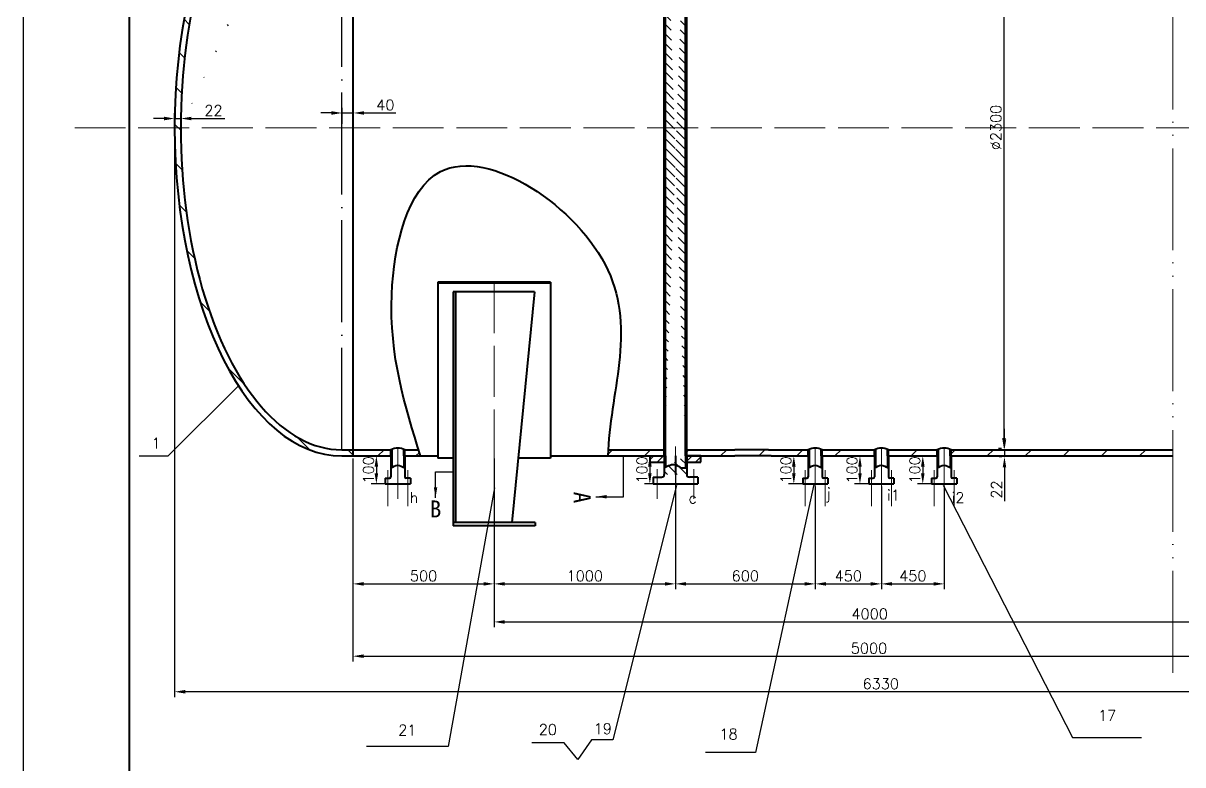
# Model space of a CAD drawing. Header units: millimetres. Extents: x 0 to 841, y 0 to 594.
# Drawn here: x 0 to 273.4, y 244.3 to 419.1 of the extents above; entities that cross this region are included whole.
import ezdxf

# ---------------------------------------------------------------- set-up
doc = ezdxf.new("R2010")
doc.units = ezdxf.units.MM
for name, pattern in [('ACAD_ISO02W100', [15, 12, -3]), ('ACAD_ISO04W100', [30, 24, -3, 0, -3]), ('ACAD_ISO05W100', [33, 24, -3, 0, -3, 0, -3])]:
    doc.linetypes.add(name, pattern=pattern)
for name, color, linetype, lineweight in [('daduanxian', 3, 'ACAD_ISO05W100', 20), ('hanfeng', 4, 'ACAD_ISO04W100', 25), ('图层1', 20, 'ACAD_ISO02W100', 20), ('图层2', 160, 'Continuous', 40)]:
    doc.layers.add(name, color=color, linetype=linetype, lineweight=lineweight)
doc.styles.get("Standard").update_dxf_attribs({"font": 'txt', "bigfont": 'gbcbig.shx'})
doc.dimstyles.new('ISO-25', dxfattribs={"dimtxt": 2.5, "dimasz": 2.5, "dimexe": 1.25, "dimexo": 0.625, "dimtad": 1, "dimtxsty": 'Standard', "dimcen": 2.5, "dimadec": 0, "dimazin": 0, "dimtfac": 1, "dimtmove": 0, "dimatfit": 3, "dimfxl": 0, "dimarcsym": 0})

# ---------------------------------------------------------------- blocks, each defined once
blk = doc.blocks.new('*D3')
at = {"color": 0, "lineweight": -2}
for p, q in [((77.75, 316.5), (77.75, 285.7)), ((111.05, 316.5), (111.05, 285.7)), ((80.25, 286.95), (108.55, 286.95))]:
    blk.add_line(p, q, dxfattribs=at)
at = {"color": 0}
for points in [[(80.25, 287.37), (80.25, 286.54), (77.75, 286.95)], [(108.55, 287.37), (108.55, 286.54), (111.05, 286.95)]]:
    blk.add_solid(points, dxfattribs=at)
at = {"layer": 'Defpoints', "color": 0}
for p in [(77.75, 317.12), (111.05, 317.12), (111.05, 286.95)]:
    blk.add_point(p, dxfattribs=at)
at = {"color": 0, "insert": (94.4, 288.83), "char_height": 2.5, "attachment_point": 5}
blk.add_mtext('500', dxfattribs=at)
blk = doc.blocks.new('*D4')
at = {"color": 0, "lineweight": -2}
for p, q in [((111.05, 315.97), (111.05, 285.7)), ((153.81, 316.5), (153.81, 285.7)), ((113.55, 286.95), (151.31, 286.95))]:
    blk.add_line(p, q, dxfattribs=at)
at = {"color": 0}
for points in [[(113.55, 287.37), (113.55, 286.54), (111.05, 286.95)], [(151.31, 287.37), (151.31, 286.54), (153.81, 286.95)]]:
    blk.add_solid(points, dxfattribs=at)
at = {"layer": 'Defpoints', "color": 0}
for p in [(111.05, 316.59), (153.81, 317.12), (153.81, 286.95)]:
    blk.add_point(p, dxfattribs=at)
at = {"color": 0, "insert": (132.43, 288.83), "char_height": 2.5, "attachment_point": 5}
blk.add_mtext('1000', dxfattribs=at)
blk = doc.blocks.new('*D5')
at = {"color": 0, "lineweight": -2}
for p, q in [((153.81, 315.87), (153.81, 285.7)), ((186.78, 309.9), (186.78, 285.7)), ((156.31, 286.95), (184.28, 286.95))]:
    blk.add_line(p, q, dxfattribs=at)
at = {"color": 0}
for points in [[(156.31, 287.37), (156.31, 286.54), (153.81, 286.95)], [(184.28, 287.37), (184.28, 286.54), (186.78, 286.95)]]:
    blk.add_solid(points, dxfattribs=at)
at = {"layer": 'Defpoints', "color": 0}
for p in [(153.81, 316.5), (186.78, 310.52), (186.78, 286.95)]:
    blk.add_point(p, dxfattribs=at)
at = {"color": 0, "insert": (170.29, 288.83), "char_height": 2.5, "attachment_point": 5}
blk.add_mtext('600', dxfattribs=at)
blk = doc.blocks.new('*D6')
at = {"color": 0, "lineweight": -2}
for p, q in [((186.78, 309.9), (186.78, 285.7)), ((202.37, 309.9), (202.37, 285.7)), ((189.28, 286.95), (199.87, 286.95))]:
    blk.add_line(p, q, dxfattribs=at)
at = {"color": 0}
for points in [[(189.28, 287.37), (189.28, 286.54), (186.78, 286.95)], [(199.87, 287.37), (199.87, 286.54), (202.37, 286.95)]]:
    blk.add_solid(points, dxfattribs=at)
at = {"layer": 'Defpoints', "color": 0}
for p in [(186.78, 310.52), (202.37, 310.52), (202.37, 286.95)]:
    blk.add_point(p, dxfattribs=at)
at = {"color": 0, "insert": (194.57, 288.83), "char_height": 2.5, "attachment_point": 5}
blk.add_mtext('450', dxfattribs=at)
blk = doc.blocks.new('*D7')
at = {"color": 0, "lineweight": -2}
for p, q in [((202.37, 309.9), (202.37, 285.7)), ((217.18, 309.9), (217.18, 285.7)), ((204.87, 286.95), (214.68, 286.95))]:
    blk.add_line(p, q, dxfattribs=at)
at = {"color": 0}
for points in [[(204.87, 287.37), (204.87, 286.54), (202.37, 286.95)], [(214.68, 287.37), (214.68, 286.54), (217.18, 286.95)]]:
    blk.add_solid(points, dxfattribs=at)
at = {"layer": 'Defpoints', "color": 0}
for p in [(202.37, 310.52), (217.18, 310.52), (217.18, 286.95)]:
    blk.add_point(p, dxfattribs=at)
at = {"color": 0, "insert": (209.78, 288.83), "char_height": 2.5, "attachment_point": 5}
blk.add_mtext('450', dxfattribs=at)
blk = doc.blocks.new('*D8')
at = {"color": 0, "lineweight": -2}
for p, q in [((111.05, 315.87), (111.05, 276.73)), ((288.16, 315.87), (288.16, 276.73)), ((113.55, 277.98), (285.66, 277.98))]:
    blk.add_line(p, q, dxfattribs=at)
at = {"color": 0}
for points in [[(113.55, 278.4), (113.55, 277.56), (111.05, 277.98)], [(285.66, 278.4), (285.66, 277.56), (288.16, 277.98)]]:
    blk.add_solid(points, dxfattribs=at)
at = {"layer": 'Defpoints', "color": 0}
for p in [(111.05, 316.5), (288.16, 316.5), (288.16, 277.98)]:
    blk.add_point(p, dxfattribs=at)
at = {"color": 0, "insert": (199.6, 279.86), "char_height": 2.5, "attachment_point": 5}
blk.add_mtext('4000', dxfattribs=at)
blk = doc.blocks.new('*D9')
at = {"color": 0, "lineweight": -2}
for p, q in [((35.71, 393.85), (35.71, 260.27)), ((368.76, 309.4), (368.76, 260.27)), ((366.26, 261.52), (38.21, 261.52))]:
    blk.add_line(p, q, dxfattribs=at)
at = {"color": 0}
for points in [[(38.21, 261.94), (38.21, 261.1), (35.71, 261.52)], [(366.26, 261.94), (366.26, 261.1), (368.76, 261.52)]]:
    blk.add_solid(points, dxfattribs=at)
at = {"layer": 'Defpoints', "color": 0}
for p in [(35.71, 394.47), (368.76, 310.02), (35.71, 261.52)]:
    blk.add_point(p, dxfattribs=at)
at = {"color": 0, "insert": (202.23, 263.39), "char_height": 2.5, "attachment_point": 5}
blk.add_mtext('6330', dxfattribs=at)
blk = doc.blocks.new('*D10')
at = {"color": 0, "lineweight": -2}
for p, q in [((77.75, 315.87), (77.75, 268.65)), ((321.16, 316.5), (321.16, 268.65)), ((80.25, 269.9), (318.66, 269.9))]:
    blk.add_line(p, q, dxfattribs=at)
at = {"color": 0}
for points in [[(80.25, 270.32), (80.25, 269.49), (77.75, 269.9)], [(318.66, 270.32), (318.66, 269.49), (321.16, 269.9)]]:
    blk.add_solid(points, dxfattribs=at)
at = {"layer": 'Defpoints', "color": 0}
for p in [(77.75, 316.5), (321.16, 317.12), (321.16, 269.9)]:
    blk.add_point(p, dxfattribs=at)
at = {"color": 0, "insert": (199.45, 271.78), "char_height": 2.5, "attachment_point": 5}
blk.add_mtext('5000', dxfattribs=at)
blk = doc.blocks.new('*D14')
at = {"color": 0, "lineweight": -2}
for p, q in [((230.71, 470.25), (230.01, 470.25)), ((231.26, 467.75), (231.26, 321.36)), ((230.71, 318.86), (230.01, 318.86))]:
    blk.add_line(p, q, dxfattribs=at)
at = {"color": 0}
for points in [[(230.84, 467.75), (231.68, 467.75), (231.26, 470.25)], [(230.84, 321.36), (231.68, 321.36), (231.26, 318.86)]]:
    blk.add_solid(points, dxfattribs=at)
at = {"layer": 'Defpoints', "color": 0}
for p in [(231.34, 470.25), (231.26, 318.86), (231.34, 318.86)]:
    blk.add_point(p, dxfattribs=at)
at = {"color": 0, "insert": (229.38, 394.56), "char_height": 2.5, "attachment_point": 5, "rotation": 90}
blk.add_mtext('%%C2300', dxfattribs=at)
blk = doc.blocks.new('*D15')
at = {"color": 0, "lineweight": -2}
for p, q in [((231.39, 321.03), (231.39, 323.53)), ((230.77, 318.53), (230.14, 318.53)), ((231.39, 318.53), (231.39, 316.9)), ((230.77, 316.9), (230.14, 316.9)), ((231.39, 314.4), (231.39, 306.49))]:
    blk.add_line(p, q, dxfattribs=at)
at = {"color": 0}
for points in [[(230.98, 321.03), (231.81, 321.03), (231.39, 318.53)], [(230.98, 314.4), (231.81, 314.4), (231.39, 316.9)]]:
    blk.add_solid(points, dxfattribs=at)
at = {"layer": 'Defpoints', "color": 0}
for p in [(231.39, 318.53), (231.39, 316.9), (231.39, 316.9)]:
    blk.add_point(p, dxfattribs=at)
at = {"color": 0, "insert": (229.52, 309.19), "char_height": 2.5, "attachment_point": 5, "rotation": 90}
blk.add_mtext('22', dxfattribs=at)
blk = doc.blocks.new('*D16')
at = {"color": 0, "lineweight": -2}
for p, q in [((75.18, 395.39), (75.18, 399.23)), ((77.9, 395.39), (77.9, 399.23)), ((72.68, 397.98), (70.18, 397.98)), ((75.18, 397.98), (77.9, 397.98)), ((80.4, 397.98), (87.9, 397.98))]:
    blk.add_line(p, q, dxfattribs=at)
at = {"color": 0}
for points in [[(72.68, 398.4), (72.68, 397.56), (75.18, 397.98)], [(80.4, 398.4), (80.4, 397.56), (77.9, 397.98)]]:
    blk.add_solid(points, dxfattribs=at)
at = {"layer": 'Defpoints', "color": 0}
for p in [(77.9, 397.98), (75.18, 394.77), (77.9, 394.77)]:
    blk.add_point(p, dxfattribs=at)
at = {"color": 0, "insert": (85.4, 399.86), "char_height": 2.5, "attachment_point": 5}
blk.add_mtext('40', dxfattribs=at)
blk = doc.blocks.new('*D17')
at = {"color": 0, "lineweight": -2}
for p, q in [((33.21, 396.67), (30.71, 396.67)), ((35.71, 395.1), (35.71, 397.92)), ((35.71, 396.67), (37.16, 396.67)), ((37.16, 395.1), (37.16, 397.92)), ((39.66, 396.67), (47.57, 396.67))]:
    blk.add_line(p, q, dxfattribs=at)
at = {"color": 0}
for points in [[(33.21, 397.09), (33.21, 396.25), (35.71, 396.67)], [(39.66, 397.09), (39.66, 396.25), (37.16, 396.67)]]:
    blk.add_solid(points, dxfattribs=at)
at = {"layer": 'Defpoints', "color": 0}
for p in [(37.16, 396.67), (35.71, 394.47), (37.16, 394.47)]:
    blk.add_point(p, dxfattribs=at)
at = {"color": 0, "insert": (44.87, 398.55), "char_height": 2.5, "attachment_point": 5}
blk.add_mtext('22', dxfattribs=at)
blk = doc.blocks.new('*D20')
at = {"color": 0, "lineweight": -2}
for p, q in [((86.06, 317.12), (82.03, 317.12)), ((83.28, 314.62), (83.28, 313.02)), ((86.06, 310.52), (82.03, 310.52))]:
    blk.add_line(p, q, dxfattribs=at)
at = {"color": 0}
for points in [[(82.87, 314.62), (83.7, 314.62), (83.28, 317.12)], [(82.87, 313.02), (83.7, 313.02), (83.28, 310.52)]]:
    blk.add_solid(points, dxfattribs=at)
at = {"layer": 'Defpoints', "color": 0}
for p in [(86.69, 317.12), (83.28, 310.52), (86.69, 310.52)]:
    blk.add_point(p, dxfattribs=at)
at = {"color": 0, "insert": (81.41, 313.82), "char_height": 2.5, "attachment_point": 5, "rotation": 90}
blk.add_mtext('100', dxfattribs=at)
blk = doc.blocks.new('*D21')
at = {"color": 0, "lineweight": -2}
for p, q in [((150.55, 317.12), (146.52, 317.12)), ((147.77, 314.62), (147.77, 313.02)), ((150.55, 310.52), (146.52, 310.52))]:
    blk.add_line(p, q, dxfattribs=at)
at = {"color": 0}
for points in [[(147.35, 314.62), (148.19, 314.62), (147.77, 317.12)], [(147.35, 313.02), (148.19, 313.02), (147.77, 310.52)]]:
    blk.add_solid(points, dxfattribs=at)
at = {"layer": 'Defpoints', "color": 0}
for p in [(151.17, 317.12), (147.77, 310.52), (151.17, 310.52)]:
    blk.add_point(p, dxfattribs=at)
at = {"color": 0, "insert": (145.89, 313.82), "char_height": 2.5, "attachment_point": 5, "rotation": 90}
blk.add_mtext('100', dxfattribs=at)
blk = doc.blocks.new('*D22')
at = {"color": 0, "lineweight": -2}
for p, q in [((184.5, 317.12), (180.47, 317.12)), ((181.72, 314.62), (181.72, 313.02)), ((184.5, 310.52), (180.47, 310.52))]:
    blk.add_line(p, q, dxfattribs=at)
at = {"color": 0}
for points in [[(181.3, 314.62), (182.14, 314.62), (181.72, 317.12)], [(181.3, 313.02), (182.14, 313.02), (181.72, 310.52)]]:
    blk.add_solid(points, dxfattribs=at)
at = {"layer": 'Defpoints', "color": 0}
for p in [(185.13, 317.12), (181.72, 310.52), (185.13, 310.52)]:
    blk.add_point(p, dxfattribs=at)
at = {"color": 0, "insert": (179.85, 313.82), "char_height": 2.5, "attachment_point": 5, "rotation": 90}
blk.add_mtext('100', dxfattribs=at)
blk = doc.blocks.new('*D23')
at = {"color": 0, "lineweight": -2}
for p, q in [((200.09, 317.12), (196.06, 317.12)), ((197.31, 314.62), (197.31, 313.02)), ((200.09, 310.52), (196.06, 310.52))]:
    blk.add_line(p, q, dxfattribs=at)
at = {"color": 0}
for points in [[(196.9, 314.62), (197.73, 314.62), (197.31, 317.12)], [(196.9, 313.02), (197.73, 313.02), (197.31, 310.52)]]:
    blk.add_solid(points, dxfattribs=at)
at = {"layer": 'Defpoints', "color": 0}
for p in [(200.72, 317.12), (197.31, 310.52), (200.72, 310.52)]:
    blk.add_point(p, dxfattribs=at)
at = {"color": 0, "insert": (195.44, 313.82), "char_height": 2.5, "attachment_point": 5, "rotation": 90}
blk.add_mtext('100', dxfattribs=at)
blk = doc.blocks.new('*D24')
at = {"color": 0, "lineweight": -2}
for p, q in [((214.91, 317.12), (210.88, 317.12)), ((212.13, 314.62), (212.13, 313.02)), ((214.91, 310.52), (210.88, 310.52))]:
    blk.add_line(p, q, dxfattribs=at)
at = {"color": 0}
for points in [[(211.71, 314.62), (212.55, 314.62), (212.13, 317.12)], [(211.71, 313.02), (212.55, 313.02), (212.13, 310.52)]]:
    blk.add_solid(points, dxfattribs=at)
at = {"layer": 'Defpoints', "color": 0}
for p in [(215.53, 317.12), (212.13, 310.52), (215.53, 310.52)]:
    blk.add_point(p, dxfattribs=at)
at = {"color": 0, "insert": (210.25, 313.82), "char_height": 2.5, "attachment_point": 5, "rotation": 90}
blk.add_mtext('100', dxfattribs=at)

msp = doc.modelspace()

# ---------------------------------------------------------------- hatches: boundary and pattern name
h = msp.add_hatch()
h.set_pattern_fill('ANSI31', color=256, scale=0.5, style=0)
h.paths.add_polyline_path([(170.467, 473.277), (167.167, 473.277), (167.167, 471.825), (170.467, 471.825)])
h.paths.add_polyline_path([(177.621, 473.277), (175.747, 473.277), (175.747, 471.825), (178.257, 471.825, 0.1612819)])
h.paths.add_polyline_path([(179.047, 473.277), (177.621, 473.277, -0.1612819), (178.257, 471.825), (179.047, 471.825)])
h.paths.add_polyline_path([(189.417, 473.277), (186.117, 473.277), (186.117, 471.825), (189.417, 471.825)])
h.paths.add_polyline_path([(197.997, 473.277), (194.697, 473.277), (194.697, 471.825), (197.997, 471.825)])
h.paths.add_polyline_path([(151.174, 317.121), (147.874, 317.121), (147.874, 315.669), (151.174, 315.669)])
h.paths.add_polyline_path([(159.754, 317.121), (156.454, 317.121), (156.454, 315.669), (159.754, 315.669)])
h = msp.add_hatch()
h.set_pattern_fill('ANSI31', color=256, scale=2, angle=90, style=0)
edge = h.paths.add_edge_path()
edge.add_ellipse((75.108, 394.473), major_axis=(0, 75.9), ratio=0.5, start_angle=2.9622, end_angle=90, ccw=False)
edge.add_arc((77.748, 470.373), 4.602, 162.60994, 181.26266, ccw=False)
edge.add_ellipse((75.108, 394.473), major_axis=(0, -77.352), ratio=0.5093857, start_angle=182.54835, end_angle=270)
edge.add_line((35.706, 394.473), (37.158, 394.473))
edge = h.paths.add_edge_path()
edge.add_ellipse((75.108, 394.473), major_axis=(0, 75.9), ratio=0.5, start_angle=90, end_angle=180, ccw=False)
edge.add_line((37.158, 394.473), (35.706, 394.473))
edge.add_ellipse((75.108, 394.473), major_axis=(0, -77.352), ratio=0.5093857, start_angle=270, end_angle=360)
edge.add_line((75.108, 317.121), (77.748, 317.121))
edge.add_line((77.748, 317.121), (77.748, 318.573))
edge.add_line((77.748, 318.573), (75.108, 318.573))
edge = h.paths.add_edge_path()
edge.add_line((77.748, 471.825), (75.108, 471.825))
edge.add_ellipse((75.108, 394.473), major_axis=(0, -77.352), ratio=0.5093857, start_angle=180, end_angle=182.54835)
edge.add_arc((77.748, 470.373), 4.602, 162.60994, 180)
edge.add_arc((77.748, 470.373), 4.602, 180, 181.26266)
edge.add_ellipse((75.108, 394.473), major_axis=(0, 75.9), ratio=0.5, start_angle=0, end_angle=2.9622, ccw=False)
edge.add_line((75.108, 470.373), (77.748, 470.373))
edge.add_line((77.748, 470.373), (77.748, 471.825))
edge = h.paths.add_edge_path()
edge.add_ellipse((323.796, 394.473), major_axis=(0, -77.352), ratio=0.5093857, start_angle=90, end_angle=144.63457)
edge.add_ellipse((323.796, 394.473), major_axis=(0, -77.352), ratio=0.5093857, start_angle=144.63457, end_angle=180)
edge.add_line((323.796, 471.825), (321.156, 471.825))
edge.add_line((321.156, 471.825), (321.156, 470.373))
edge.add_line((321.156, 470.373), (323.796, 470.373))
edge.add_ellipse((323.796, 394.473), major_axis=(0, 75.9), ratio=0.5, start_angle=270, end_angle=360, ccw=False)
edge.add_line((361.746, 394.473), (363.198, 394.473))
edge = h.paths.add_edge_path()
edge.add_ellipse((323.796, 394.473), major_axis=(0, -77.352), ratio=0.5093857, start_angle=35.36543, end_angle=90)
edge.add_line((363.198, 394.473), (361.746, 394.473))
edge.add_ellipse((323.796, 394.473), major_axis=(0, 75.9), ratio=0.5, start_angle=180, end_angle=270, ccw=False)
edge.add_line((323.796, 318.573), (321.156, 318.573))
edge.add_line((321.156, 318.573), (321.156, 317.121))
edge.add_line((321.156, 317.121), (323.796, 317.121))
edge.add_ellipse((323.796, 394.473), major_axis=(0, -77.352), ratio=0.5093857, start_angle=0, end_angle=35.36543)
h = msp.add_hatch()
h.set_pattern_fill('ANSI31', color=256, scale=0.5, angle=90, style=0)
edge = h.paths.add_edge_path()
edge.add_line((151.438, 318.723), (151.438, 463.509))
edge.add_line((151.174, 318.573), (151.174, 463.773))
edge.add_line((156.19, 318.723), (156.19, 458.757))
edge.add_line((156.454, 318.573), (156.454, 458.493))
edge.add_line((151.438, 317.121), (151.438, 318.723))
edge.add_line((151.174, 317.121), (151.174, 318.573))
edge.add_line((151.174, 317.121), (151.174, 312.765))
edge.add_line((151.438, 317.121), (151.438, 314.484))
edge.add_line((156.19, 317.121), (156.19, 314.31))
edge.add_line((156.19, 317.121), (156.19, 318.723))
edge.add_line((156.454, 317.121), (156.454, 318.573))
edge.add_line((156.454, 317.121), (156.454, 312.765))
h = msp.add_hatch()
h.set_pattern_fill('ANSI31', color=256, scale=0.5, angle=90, style=0)
edge = h.paths.add_edge_path()
edge.add_line((185.357, 318.573), (185.357, 318.684))
edge.add_arc((186.776, 315.442), 3.54, 113.63442, 117.78546)
edge.add_line((185.126, 318.573), (185.126, 314.184))
edge.add_spline(control_points=[(185.126, 314.184), (185.203, 314.239), (185.28, 314.293), (185.357, 314.347)], knot_values=[0, 0, 0, 0, 0.2568439, 0.2568439, 0.2568439, 0.2568439], degree=3, periodic=0)
edge.add_line((185.357, 314.347), (185.357, 318.573))
edge = h.paths.add_edge_path()
edge.add_line((188.426, 317.121), (188.426, 318.573))
edge.add_arc((186.776, 315.442), 3.54, 62.21454, 66.36558)
edge.add_line((188.195, 318.684), (188.195, 318.573))
edge.add_line((188.195, 318.573), (188.195, 317.121))
edge.add_line((188.195, 317.121), (188.195, 314.342))
edge.add_spline(control_points=[(188.195, 314.342), (188.272, 314.29), (188.349, 314.237), (188.426, 314.184)], knot_values=[3.3877064, 3.3877064, 3.3877064, 3.3877064, 3.6406087, 3.6406087, 3.6406087, 3.6406087], degree=3, periodic=0)
edge.add_line((188.426, 314.184), (188.426, 317.121))
edge = h.paths.add_edge_path()
edge.add_line((200.948, 318.573), (200.948, 318.684))
edge.add_arc((202.367, 315.442), 3.54, 113.63442, 117.78546)
edge.add_line((200.717, 318.573), (200.717, 314.184))
edge.add_spline(control_points=[(200.717, 314.184), (200.794, 314.239), (200.871, 314.293), (200.948, 314.347)], knot_values=[0, 0, 0, 0, 0.2568439, 0.2568439, 0.2568439, 0.2568439], degree=3, periodic=0)
edge.add_line((200.948, 314.347), (200.948, 318.573))
edge = h.paths.add_edge_path()
edge.add_line((204.017, 317.121), (204.017, 318.573))
edge.add_arc((202.367, 315.442), 3.54, 62.21454, 66.36558)
edge.add_line((203.786, 318.684), (203.786, 318.573))
edge.add_line((203.786, 318.573), (203.786, 317.121))
edge.add_line((203.786, 317.121), (203.786, 314.342))
edge.add_spline(control_points=[(203.786, 314.342), (203.863, 314.29), (203.94, 314.237), (204.017, 314.184)], knot_values=[3.3877064, 3.3877064, 3.3877064, 3.3877064, 3.6406087, 3.6406087, 3.6406087, 3.6406087], degree=3, periodic=0)
edge.add_line((204.017, 314.184), (204.017, 317.121))
edge = h.paths.add_edge_path()
edge.add_line((215.764, 318.573), (215.764, 318.684))
edge.add_arc((217.183, 315.442), 3.54, 113.63442, 117.78546)
edge.add_line((215.533, 318.573), (215.533, 314.184))
edge.add_spline(control_points=[(215.533, 314.184), (215.61, 314.239), (215.687, 314.293), (215.764, 314.347)], knot_values=[0, 0, 0, 0, 0.2568439, 0.2568439, 0.2568439, 0.2568439], degree=3, periodic=0)
edge.add_line((215.764, 314.347), (215.764, 318.573))
edge = h.paths.add_edge_path()
edge.add_line((218.833, 317.121), (218.833, 318.573))
edge.add_arc((217.183, 315.442), 3.54, 62.21454, 66.36558)
edge.add_line((218.602, 318.684), (218.602, 318.573))
edge.add_line((218.602, 318.573), (218.602, 317.121))
edge.add_line((218.602, 317.121), (218.602, 314.342))
edge.add_spline(control_points=[(218.602, 314.342), (218.679, 314.29), (218.756, 314.237), (218.833, 314.184)], knot_values=[3.3877064, 3.3877064, 3.3877064, 3.3877064, 3.6406087, 3.6406087, 3.6406087, 3.6406087], degree=3, periodic=0)
edge.add_line((218.833, 314.184), (218.833, 317.121))

# ---------------------------------------------------------------- linework, layer by layer
for p, q in [((0, 594), (0, 0)), ((50.743, 333.682), (34.146, 317.097)), ((83.634, 317.121), (85.086, 318.573)), ((92.615, 317.121), (93.437, 317.943)), ((137.903, 317.508), (138.968, 318.573)), ((146.496, 317.121), (147.948, 318.573)), ((156.454, 318.098), (156.928, 318.573)), ((164.457, 317.121), (165.909, 318.573)), ((173.437, 317.121), (174.889, 318.573)), ((182.417, 317.121), (183.869, 318.573)), ((191.397, 317.121), (192.849, 318.573)), ((200.378, 317.121), (200.717, 317.461)), ((209.358, 317.121), (210.81, 318.573)), ((218.833, 317.616), (219.79, 318.573)), ((227.318, 317.121), (228.77, 318.573)), ((236.299, 317.121), (237.751, 318.573)), ((245.279, 317.121), (246.731, 318.573)), ((254.259, 317.121), (255.711, 318.573)), ((263.239, 317.121), (264.691, 318.573)), ((34.146, 317.097), (27.368, 317.097)), ((111.176, 309.6), (100.225, 248.643)), ((154.024, 310.177), (139.064, 250.156)), ((186.475, 310.407), (172.666, 247.167)), ((216.915, 310.217), (247.462, 250.737)), ((127.556, 249.467), (119.961, 249.467)), ((130.778, 245.557), (127.556, 249.467)), ((134, 250.156), (130.778, 245.557)), ((139.064, 250.156), (134, 250.156)), ((247.462, 250.737), (263.73, 250.737)), ((100.225, 248.643), (80.932, 248.643)), ((172.666, 247.167), (160.928, 247.167))]:
    msp.add_line(p, q)
at = {"layer": 'daduanxian'}
msp.add_line((271.113, 489.217), (271.113, 264.556), dxfattribs=at)
at = {"layer": 'hanfeng'}
msp.add_line((75.108, 318.573), (75.108, 470.373), dxfattribs=at)
at = {"layer": '图层1'}
for p, q in [((12.14, 394.473), (616.286, 394.473)), ((111.048, 358.079), (111.048, 286.954)), ((88.339, 318.981), (88.339, 304.036)), ((153.814, 319.311), (153.814, 303.826)), ((186.776, 318.981), (186.776, 304.036)), ((202.367, 318.981), (202.367, 304.036)), ((217.183, 318.981), (217.183, 304.036)), ((85.991, 313.752), (85.991, 305.299)), ((90.687, 313.752), (90.687, 305.299)), ((149.506, 314.037), (149.506, 306.978)), ((158.121, 314.037), (158.121, 306.978)), ((184.427, 313.752), (184.427, 305.299)), ((189.124, 313.752), (189.124, 305.299)), ((200.019, 313.752), (200.019, 305.299)), ((204.715, 313.752), (204.715, 305.299)), ((214.835, 313.752), (214.835, 305.299)), ((219.531, 313.752), (219.531, 305.299))]:
    msp.add_line(p, q, dxfattribs=at)
at = {"layer": '图层2'}
for p, q in [((25, 584), (25, 10)), ((77.748, 471.825), (77.748, 317.121)), ((151.174, 318.573), (151.174, 463.773)), ((151.438, 318.723), (151.438, 463.509)), ((156.19, 318.723), (156.19, 458.757)), ((156.454, 318.573), (156.454, 458.493)), ((124.348, 358.079), (97.748, 358.079)), ((97.748, 358.079), (97.748, 317.121)), ((124.348, 357.828), (97.748, 357.828)), ((101.378, 355.797), (101.378, 317.121)), ((120.578, 355.797), (101.378, 355.797)), ((101.911, 355.797), (101.911, 317.121)), ((101.911, 355.797), (101.911, 301.413)), ((120.578, 355.797), (115.248, 301.413)), ((124.348, 358.079), (124.348, 317.121)), ((75.108, 318.573), (86.689, 318.573)), ((86.689, 317.121), (86.689, 318.573)), ((86.689, 318.573), (86.689, 312.171)), ((86.92, 318.573), (86.92, 318.684)), ((86.92, 317.121), (86.92, 318.573)), ((86.92, 318.573), (86.92, 314.347)), ((89.758, 318.573), (89.758, 318.684)), ((89.758, 317.121), (89.758, 318.573)), ((89.989, 317.121), (89.989, 318.573)), ((89.989, 318.573), (93.241, 318.573)), ((97.748, 318.573), (97.748, 316.593)), ((137.947, 318.573), (151.174, 318.573)), ((151.174, 317.121), (151.174, 318.573)), ((151.438, 317.121), (151.438, 318.723)), ((156.19, 317.121), (156.19, 318.723)), ((156.454, 317.121), (156.454, 318.573)), ((156.454, 318.573), (160.411, 318.573)), ((156.454, 318.573), (167.827, 318.573)), ((175.747, 318.573), (167.827, 318.573)), ((175.747, 318.573), (185.126, 318.573)), ((185.126, 317.121), (185.126, 318.573)), ((185.126, 318.573), (185.126, 312.171)), ((185.357, 318.573), (185.357, 318.684)), ((185.357, 317.121), (185.357, 318.573)), ((185.357, 318.573), (185.357, 314.347)), ((188.195, 318.573), (188.195, 318.684)), ((188.195, 317.121), (188.195, 318.573)), ((188.426, 317.121), (188.426, 318.573)), ((188.426, 318.573), (200.717, 318.573)), ((200.717, 317.121), (200.717, 318.573)), ((200.717, 318.573), (200.717, 312.171)), ((200.948, 318.573), (200.948, 318.684)), ((200.948, 317.121), (200.948, 318.573)), ((200.948, 318.573), (200.948, 314.347)), ((203.786, 318.573), (203.786, 318.684)), ((203.786, 317.121), (203.786, 318.573)), ((204.017, 317.121), (204.017, 318.573)), ((204.017, 318.573), (215.533, 318.573)), ((215.533, 317.121), (215.533, 318.573)), ((215.533, 318.573), (215.533, 312.171)), ((215.764, 318.573), (215.764, 318.684)), ((215.764, 317.121), (215.764, 318.573)), ((215.764, 318.573), (215.764, 314.347)), ((218.602, 318.573), (218.602, 318.684)), ((218.602, 317.121), (218.602, 318.573)), ((218.833, 317.121), (218.833, 318.573)), ((218.833, 318.573), (271.113, 318.573)), ((75.108, 317.121), (86.689, 317.121)), ((89.758, 317.121), (89.758, 314.342)), ((89.989, 317.121), (89.989, 312.171)), ((89.989, 317.121), (97.748, 317.121)), ((97.748, 317.121), (97.748, 317.121)), ((97.748, 317.121), (97.748, 316.593)), ((99.435, 316.593), (97.748, 316.593)), ((101.378, 316.593), (99.435, 316.593)), ((101.378, 317.121), (101.378, 301.413)), ((124.348, 316.593), (116.736, 316.593)), ((124.348, 317.121), (151.174, 317.121)), ((124.348, 317.121), (124.348, 316.593)), ((147.874, 315.669), (147.874, 317.121)), ((147.874, 315.669), (151.174, 315.669)), ((151.174, 317.121), (151.174, 312.765)), ((151.438, 317.121), (151.438, 314.484)), ((153.814, 317.121), (153.814, 312.765)), ((153.814, 317.121), (153.814, 312.765)), ((156.19, 317.121), (156.19, 314.31)), ((156.454, 317.121), (156.454, 312.765)), ((159.754, 317.121), (156.454, 317.121)), ((156.454, 317.121), (167.827, 317.121)), ((156.454, 315.669), (159.754, 315.669)), ((159.754, 315.669), (159.754, 317.121)), ((176.407, 317.121), (167.827, 317.121)), ((176.407, 317.121), (185.126, 317.121)), ((188.195, 317.121), (188.195, 314.342)), ((188.426, 317.121), (188.426, 312.171)), ((188.426, 317.121), (200.717, 317.121)), ((203.786, 317.121), (203.786, 314.342)), ((204.017, 317.121), (204.017, 312.171)), ((204.017, 317.121), (215.533, 317.121)), ((218.602, 317.121), (218.602, 314.342)), ((218.833, 317.121), (218.833, 312.171)), ((218.833, 317.121), (271.113, 317.121)), ((85.369, 311.841), (86.359, 311.841)), ((85.369, 311.841), (85.369, 310.521)), ((91.309, 311.841), (90.319, 311.841)), ((91.309, 311.841), (91.309, 310.521)), ((148.534, 312.105), (150.514, 312.105)), ((148.534, 312.105), (148.534, 310.521)), ((159.094, 312.105), (157.114, 312.105)), ((159.094, 312.105), (159.094, 310.521)), ((183.806, 311.841), (184.796, 311.841)), ((183.806, 311.841), (183.806, 310.521)), ((189.746, 311.841), (188.756, 311.841)), ((189.746, 311.841), (189.746, 310.521)), ((199.397, 311.841), (200.387, 311.841)), ((199.397, 311.841), (199.397, 310.521)), ((205.337, 311.841), (204.347, 311.841)), ((205.337, 311.841), (205.337, 310.521)), ((214.213, 311.841), (215.203, 311.841)), ((214.213, 311.841), (214.213, 310.521)), ((220.153, 311.841), (219.163, 311.841)), ((220.153, 311.841), (220.153, 310.521)), ((85.369, 310.521), (91.309, 310.521)), ((148.534, 310.521), (159.094, 310.521)), ((183.806, 310.521), (189.746, 310.521)), ((199.397, 310.521), (205.337, 310.521)), ((214.213, 310.521), (220.153, 310.521)), ((120.718, 301.413), (101.378, 301.413)), ((101.378, 301.413), (101.378, 300.621)), ((120.718, 301.413), (120.718, 300.621)), ((120.718, 300.621), (101.378, 300.621))]:
    msp.add_line(p, q, dxfattribs=at)
for centre, radius, start, end in [((88.339, 315.442), 3.54, 62.21454, 117.78546), ((186.776, 315.442), 3.54, 62.21454, 117.78546), ((202.367, 315.442), 3.54, 62.21454, 117.78546), ((217.183, 315.442), 3.54, 62.21454, 117.78546), ((86.359, 312.171), 0.33, 270, 0), ((90.319, 312.171), 0.33, 180, 270), ((150.514, 312.765), 0.66, 270, 0), ((157.114, 312.765), 0.66, 180, 270), ((184.796, 312.171), 0.33, 270, 0), ((188.756, 312.171), 0.33, 180, 270), ((200.387, 312.171), 0.33, 270, 0), ((204.347, 312.171), 0.33, 180, 270), ((215.203, 312.171), 0.33, 270, 0), ((219.163, 312.171), 0.33, 180, 270)]:
    msp.add_arc(centre, radius, start, end, dxfattribs=at)
for major_axis, ratio, start_param, end_param in [((0, -77.352), 0.5093857, 3.1415927, 6.2831853), ((0, 75.9), 0.5, 0, 3.1415927)]:
    msp.add_ellipse((75.108, 394.473), major_axis=major_axis, ratio=ratio, start_param=start_param, end_param=end_param, dxfattribs=at)
msp.add_open_spline([(93.693, 317.121), (90.01, 328.926), (83.351, 350.267), (95.404, 399.759), (151.112, 362.231), (138.253, 331.726), (137.892, 317.121)], degree=3, knots=[0, 0, 0, 0, 38.6268043, 69.8292597, 115.6828301, 159.4440319, 159.4440319, 159.4440319, 159.4440319], dxfattribs=at)
for points in [[(86.689, 314.184), (88.291, 314.953), (89.989, 314.184)], [(151.174, 314.343), (153.814, 315.047), (155.221, 314.343), (156.454, 314.343)], [(185.126, 314.184), (186.728, 314.953), (188.426, 314.184)], [(200.717, 314.184), (202.319, 314.953), (204.017, 314.184)], [(215.533, 314.184), (217.135, 314.953), (218.833, 314.184)]]:
    msp.add_spline(points, degree=3, dxfattribs=at)

# ---------------------------------------------------------------- texts
at = {"attachment_point": 5}
for s, insert, char_height, width in [('1', (31.312, 320.105), 2.5, 5.16822), ('j', (189.885, 307.91), 2.5, 6.21881), ('i1', (205.224, 307.86), 2.5, 5.71424), ('h', (92.134, 307.313), 2.5, 7.59023), ('{\\fSimSun|b0|i0|c134|p2;B}', (97.239, 304.615), 4, 2.80875), ('c', (157.865, 307.184), 2.5, 8.10198), ('i2', (220.448, 307.275), 2.5, 6.53109), ('17', (255.596, 255.909), 2.5, 17.74727), ('21', (90.579, 252.488), 2.5, 20.33617), ('20', (123.714, 252.592), 2.5, 7.95422), ('19', (136.666, 252.796), 2.5, 5.30282), ('18', (166.337, 251.536), 2.5, 11.27756)]:
    msp.add_mtext(s, dxfattribs=dict(at, insert=insert, char_height=char_height, width=width))
at = {"insert": (131.841, 307.316), "char_height": 4, "width": 6.92027, "attachment_point": 5, "rotation": 270}
msp.add_mtext('{\\fSimSun|b1|i0|c134|p2;A}', dxfattribs=at)

# ---------------------------------------------------------------- dimensions: what is measured, and where the dimension line sits
for base, p1, p2, text, picture, middle in [((231.258, 318.859), (231.336, 470.252), (231.336, 318.859), '%%C2300', '*D14', (229.383, 394.556)), ((231.395, 316.903), (231.395, 318.533), (231.395, 316.903), '22', '*D15', (229.52, 309.195)), ((83.285, 310.521), (86.689, 317.121), (86.689, 310.521), '100', '*D20', (81.41, 313.821)), ((147.769, 310.521), (151.174, 317.121), (151.174, 310.521), '100', '*D21', (145.894, 313.821)), ((181.721, 310.521), (185.126, 317.121), (185.126, 310.521), '100', '*D22', (179.846, 313.821)), ((197.313, 310.521), (200.717, 317.121), (200.717, 310.521), '100', '*D23', (195.438, 313.821)), ((212.128, 310.521), (215.533, 317.121), (215.533, 310.521), '100', '*D24', (210.253, 313.821))]:
    dim = msp.add_linear_dim(base=base, p1=p1, p2=p2, angle=90, text=text, dimstyle='ISO-25')
    dim.commit()
    dim.dimension.update_dxf_attribs({"geometry": picture, "text_midpoint": middle})
for base, p1, p2, text, picture, middle in [((37.158, 396.671), (35.706, 394.473), (37.158, 394.473), '22', '*D17', (44.867, 398.546)), ((77.897, 397.981), (75.175, 394.767), (77.897, 394.767), '40', '*D16', (85.397, 399.856)), ((35.706, 261.519), (368.761, 310.021), (35.706, 394.473), '6330', '*D9', (202.234, 263.394)), ((111.048, 286.954), (77.748, 317.121), (111.048, 317.121), '500', '*D3', (94.398, 288.829)), ((321.156, 269.902), (77.748, 316.496), (321.156, 317.121), '5000', '*D10', (199.452, 271.777)), ((153.814, 286.954), (111.048, 316.593), (153.814, 317.121), '1000', '*D4', (132.431, 288.829)), ((288.156, 277.982), (111.048, 316.496), (288.156, 316.496), '4000', '*D8', (199.602, 279.857)), ((186.776, 286.954), (153.814, 316.496), (186.776, 310.521), '600', '*D5', (170.295, 288.829))]:
    dim = msp.add_linear_dim(base=base, p1=p1, p2=p2, text=text, dimstyle='ISO-25')
    dim.commit()
    dim.dimension.update_dxf_attribs({"geometry": picture, "text_midpoint": middle})
for base, p1, p2, picture, middle in [((202.367, 286.954), (186.776, 310.521), (202.367, 310.521), '*D6', (194.571, 288.829)), ((217.183, 286.954), (202.367, 310.521), (217.183, 310.521), '*D7', (209.775, 288.829))]:
    dim = msp.add_linear_dim(base=base, p1=p1, p2=p2, text='450', dimstyle='ISO-25', override={"dimtmove": 1})
    dim.commit()
    dim.dimension.update_dxf_attribs({"geometry": picture, "text_midpoint": middle})

# ---------------------------------------------------------------- leaders
for points in [[(135.071, 307.497), (141.585, 307.497), (141.585, 317.056)], [(97.234, 307.248), (97.234, 313.389), (101.365, 313.389)]]:
    msp.add_leader(points, dimstyle='ISO-25', override={"dimgap": 0.625, "dimtad": 0})

doc.saveas('drawing.dxf')
